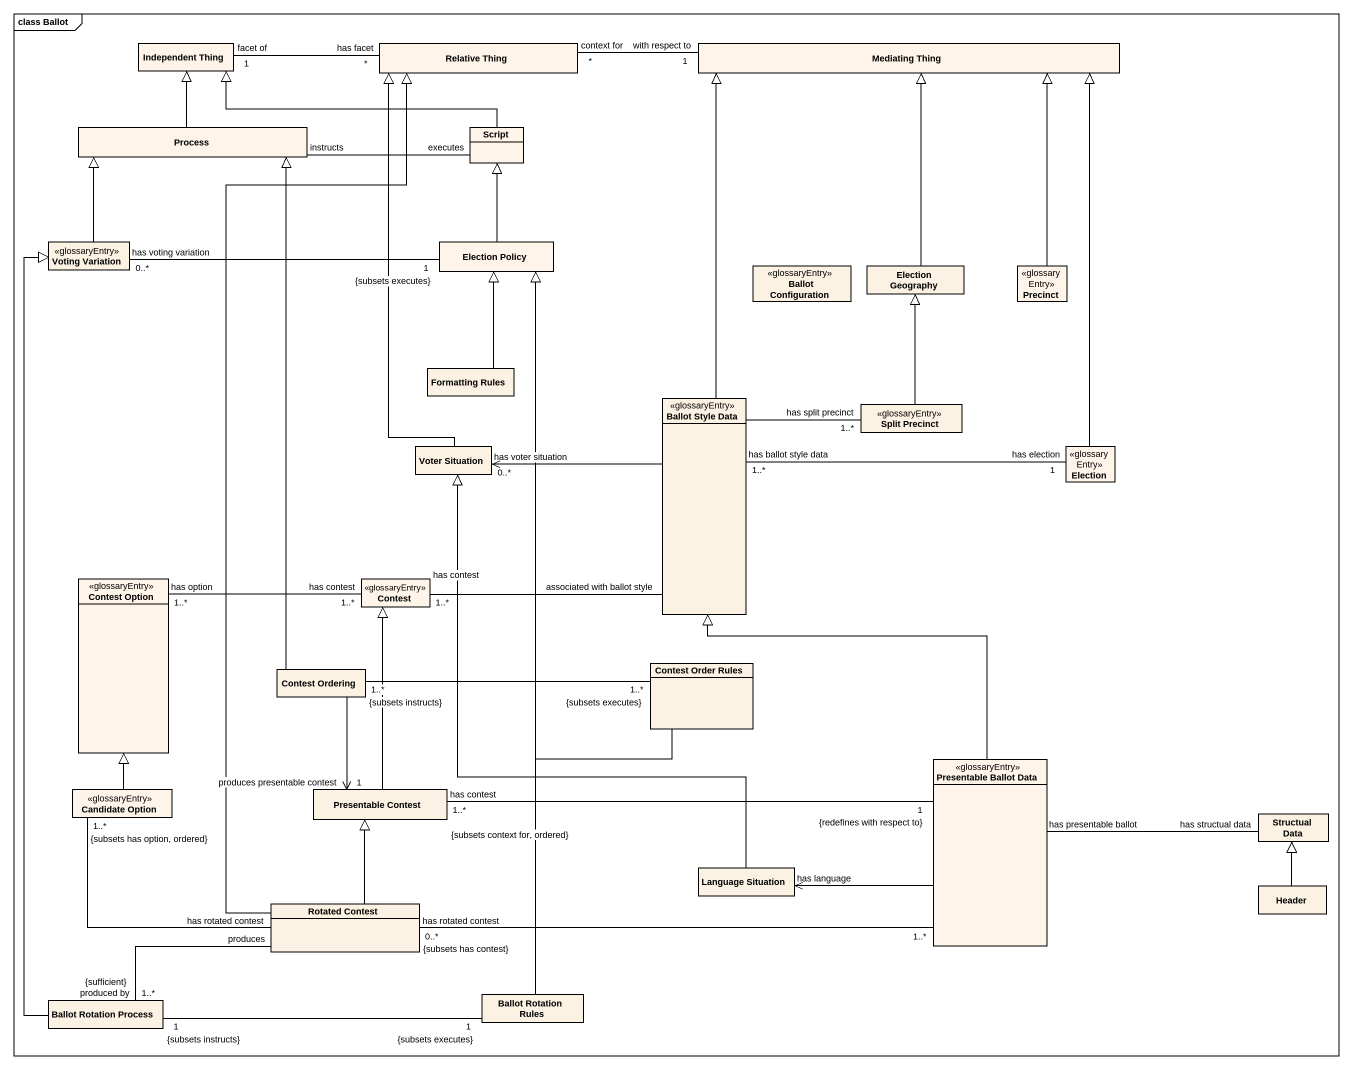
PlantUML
@startuml
mainframe class Ballot
hide circle
hide empty members
class "Independent Thing" as Independent_Thing #FFF4EA
class "Relative Thing" as Relative_Thing #FFF4EA
class "Mediating Thing" as Mediating_Thing #FFF4EA
class "Process" as Process_ #FFF4EA
class Script #FFF4EA
class "Voting Variation" as Voting_Variation <<glossaryEntry>>
class "Election Policy" as Election_Policy #FFF4EA
class "Ballot Configuration" as Ballot_Configuration <<glossaryEntry>>
class "Election Geography" as Election_Geography
class Precinct <<glossaryEntry>> #FFF4EA
class "Formatting Rules" as Formatting_Rules
class "Ballot Style Data" as Ballot_Style_Data <<glossaryEntry>>
class "Split Precinct" as Split_Precinct <<glossaryEntry>>
class "Voter Situation" as Voter_Situation
class Election <<glossaryEntry>> #FFF4EA
class "Contest Option" as Contest_Option <<glossaryEntry>> #FFF4EA
class Contest <<glossaryEntry>> #FFF4EA
class "Contest Ordering" as Contest_Ordering
class "Contest Order Rules" as Contest_Order_Rules
class "Candidate Option" as Candidate_Option <<glossaryEntry>> #FFF4EA
class "Presentable Contest" as Presentable_Contest
class "Presentable Ballot Data" as Presentable_Ballot_Data <<glossaryEntry>> #FFF4EA
class "Structual Data" as Structual_Data
class "Language Situation" as Language_Situation
class "Rotated Contest" as Rotated_Contest
class "Header" as Header_
class "Ballot Rotation Process" as Ballot_Rotation_Process
class "Ballot Rotation Rules" as Ballot_Rotation_Rules
Independent_Thing "facet of\n1" -right- "has facet\n*" Relative_Thing
Relative_Thing "context for\n*" -right- "with respect to\n1" Mediating_Thing
Process_ -up-|> Independent_Thing
Process_ "instructs" -right- "executes" Script
Script -left-|> Independent_Thing
Voting_Variation -up-|> Process_
Election_Policy -up-|> Script
Election_Policy "1\n{subsets executes}" -left- "has voting variation\n0..*" Voting_Variation
Election_Geography -up-|> Mediating_Thing
Precinct -up-|> Mediating_Thing
Formatting_Rules -up-|> Election_Policy
Ballot_Style_Data -up-|> Mediating_Thing
Ballot_Style_Data -right- "has split precinct\n1..*" Split_Precinct
Ballot_Style_Data -left-> "has voter situation\n0..*" Voter_Situation
Ballot_Style_Data "has ballot style data\n1..*" -right- "has election\n1" Election
Split_Precinct -up-|> Election_Geography
Voter_Situation -up-|> Relative_Thing
Election -up-|> Mediating_Thing
Contest "has contest\n1..*" -right- "associated with ballot style" Ballot_Style_Data
Contest "has contest\n1..*" -left- "has option\n1..*" Contest_Option
Contest_Ordering -up-|> Process_
Contest_Ordering "1..*\n{subsets instructs}" -right- "1..*\n{subsets executes}" Contest_Order_Rules
Contest_Ordering --> "produces presentable contest\n1" Presentable_Contest
Contest_Order_Rules -up-|> Election_Policy
Candidate_Option -up-|> Contest_Option
Presentable_Contest -up-|> Contest
Presentable_Ballot_Data -up-|> Ballot_Style_Data
Presentable_Ballot_Data "1\n{redefines with respect to}" -left- "has contest\n{subsets context for, ordered}\n1..*" Presentable_Contest
Presentable_Ballot_Data -left-> "has language" Language_Situation
Presentable_Ballot_Data "1..*" -left- "has rotated contest\n0..*\n{subsets has contest}" Rotated_Contest
Structual_Data "has structual data" -left- "has presentable ballot" Presentable_Ballot_Data
Language_Situation -up-|> Voter_Situation
Rotated_Contest -up-|> Relative_Thing
Rotated_Contest "has rotated contest" -left- "{subsets has option, ordered}\n1..*" Candidate_Option
Rotated_Contest -up-|> Presentable_Contest
Header_ -up-|> Structual_Data
Ballot_Rotation_Process -up-|> Voting_Variation
Ballot_Rotation_Process "produced by\n1..*\n{sufficient}" -right- "produces" Rotated_Contest
Ballot_Rotation_Process "1\n{subsets instructs}" -right- "1\n{subsets executes}" Ballot_Rotation_Rules
Ballot_Rotation_Rules -up-|> Election_Policy
@enduml
